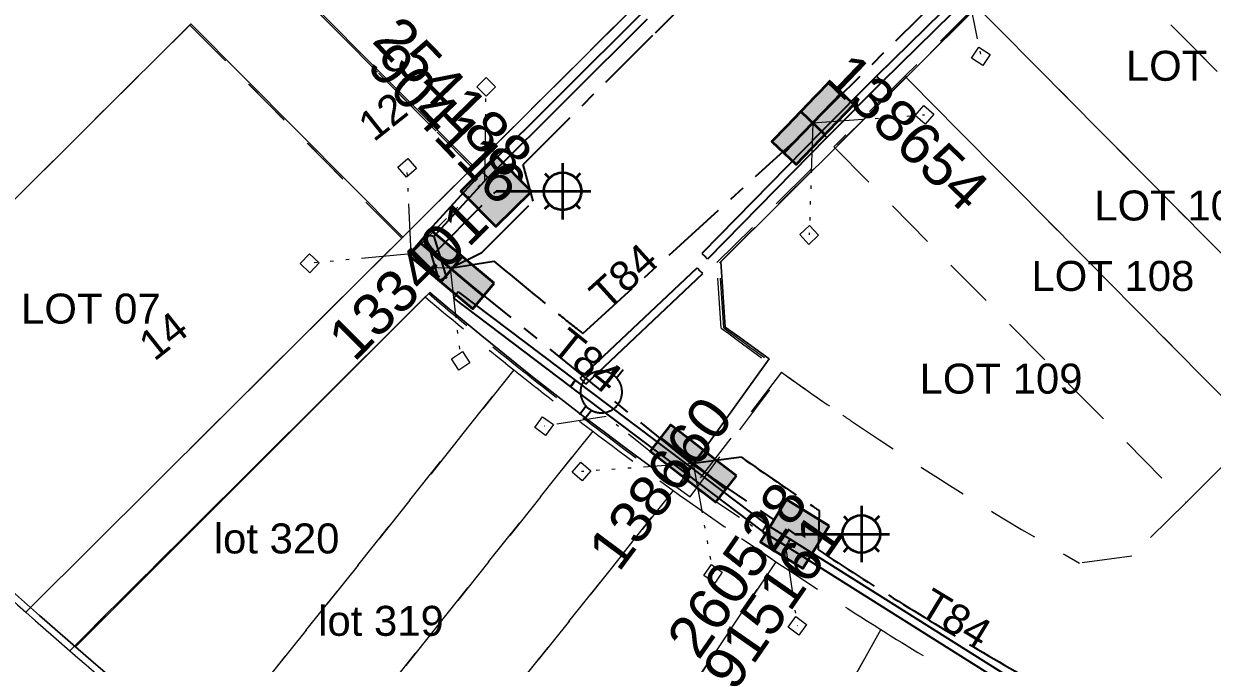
# Model space of a CAD drawing. Header units: metres. Extents: x 293418 to 294566, y 6233478 to 6234177.
# Drawn here: x 293885.5 to 293956.9, y 6233856.7 to 6233895.1 of the extents above; entities that cross this region are included whole.
import ezdxf
from ezdxf.enums import TextEntityAlignment as Align

# ---------------------------------------------------------------- set-up
doc = ezdxf.new("R2010")
doc.units = ezdxf.units.M
for name, pattern in [('Cable Exist UG', [7, 4, -1, 1, -1]), ('Dash', [5, 3, -2]), ('PHANTOMX2', [6.6, 3, -0.75, 0.2, -0.75, 0.2, -0.75, 0.2, -0.75])]:
    doc.linetypes.add(name, pattern=pattern)
doc.layers.get('0').update_dxf_attribs({"color": 6})
doc.layers.add('_User Miscellaneous1_Cons Lines', color=6, linetype='Continuous', lineweight=13, transparency=0.7)
for name, color, linetype, lineweight in [('_User_LV_Exist', 5, 'Continuous', 35), ('Cadastre Developer_SP_EXT', 98, 'Continuous', 15), ('Cadastre Land Parcels_SP_EXT', 118, 'Continuous', 15), ('Cadastre Roads_SP_EXT', 218, 'Continuous', 15), ('Mains_LV_EXT', 163, 'Continuous', 25), ('Mains_LV_SL_EXT', 135, 'Continuous', 25), ('Services_SP_EXT', 42, 'PHANTOMX2', 20)]:
    doc.layers.add(name, color=color, linetype=linetype, lineweight=lineweight)
for name, color, linetype in [('Duct_SP_EXT', 30, 'Continuous'), ('Equip_LV_EXT', 7, 'Continuous'), ('Equip_SP_SL_EXT', 7, 'Continuous'), ('SupportsUG_SP_LV_EXT', 7, 'Continuous'), ('SupportsUG_SP_LV_SL_EXT', 7, 'Continuous')]:
    doc.layers.add(name, color=color, linetype=linetype)
doc.layers.add('Features_HIDE', color=1, linetype='Continuous', plot=False)
doc.styles.add('COLUMN_LABEL', font='arial.ttf', dxfattribs={"height": 2})
doc.styles.add('iecARIAL', font='arial.ttf', dxfattribs={"height": 2})
doc.styles.add('POLE_LABEL', font='arial.ttf', dxfattribs={"height": 2})
doc.styles.add('SL_LABEL', font='arial.ttf', dxfattribs={"height": 2})
doc.styles.get("Standard").update_dxf_attribs({"font": 'arial.ttf'})

# ---------------------------------------------------------------- blocks, each defined once
blk = doc.blocks.new('SL_LANTERN_EXT')
at = {"flags": 9}
for tag, p in [('LRATECODE', (-7.4, 0)), ('LOUTREACHVOCAB', (-7.2, 0)), ('LOUTREACH', (-7, 0)), ('LANTNUMBER', (-6.6, 0)), ('LNEW', (-6.4, 0)), ('LMASTVOCAB', (-6.2, 0)), ('LMAST', (-6, 0)), ('LLAMPVOCAB', (-5.8, 0)), ('LLAMP', (-5.6, 0)), ('LEXIST', (-5.4, 0)), ('LCHARGE3PERCENT', (-5.2, 0)), ('LCHARGE3', (-5, 0)), ('LCHARGE2PERCENT', (-4.8, 0)), ('LCHARGE2', (-4.6, 0)), ('LCHARGE1PERCENT', (-4.4, 0)), ('LCHARGE1', (-4.2, 0)), ('LCATEGORY', (-4, 0)), ('LBRACKETVOCAB', (-3.8, 0)), ('LBRACKET', (-3.6, 0)), ('LKINGHEIGHT', (-3.4, 0)), ('CREPLACE', (-3.2, 0)), ('CREMOVE', (-3, 0)), ('CNUMBER', (-2.8, 0)), ('CNEW', (-2.6, 0)), ('CEXIST', (-2.4, 0)), ('USAGE', (-2.2, 0)), ('STATE', (-2, 0)), ('OWNED_BY', (-1.8, 0)), ('ORIENTATION', (-1.6, 0)), ('OPERATING_VOLTAGE', (-1.4, 0)), ('NO_PHASES', (-1.2, 0)), ('LANTERN_TYPE', (-1, 0)), ('LANTERN_PURPOSE', (-0.8, 0)), ('CONTROL_TYPE', (-0.6, 0)), ('CONSTRUCTED_VOLTAGE', (-0.4, 0))]:
    blk.add_attdef(tag, text='', height=0.001, rotation=270, dxfattribs=at).set_placement(p, align=Align.MIDDLE_LEFT)
at = {"style": 'SL_LABEL', "flags": 9}
blk.add_attdef('STREET_CODE', text='', height=0.001, rotation=270, dxfattribs=at).set_placement((0.001, 0), align=Align.MIDDLE_LEFT)
at = {"flags": 1}
blk.add_attdef('Z', (0, 0), '', height=0.001, rotation=270, dxfattribs=at)
at = {"width": 0.9}
blk.add_attdef('LNUMBER', text='', height=1, dxfattribs=at).set_placement((7, -1), align=Align.MIDDLE_LEFT)
at = {"flags": 9}
for tag, p in [('LREMOVE', (0, -7.6)), ('LREPLACE', (0, -7.8)), ('LTYPE', (0, -8)), ('LTYPEVOCAB', (0, -8.2)), ('LEGEND', (0, -8.4)), ('SUBURB', (0, -8.6)), ('STREETNAME', (0, -8.8)), ('LOCATION', (0, -9)), ('NOTES', (0, -9.2)), ('MAINTAINED_BY', (0, -9.863))]:
    blk.add_attdef(tag, text='', height=0.001, dxfattribs=at).set_placement(p, align=Align.MIDDLE_LEFT)
blk.add_attdef('OPERATED_BY', (0, -9.607), '', height=0.001, dxfattribs=at)
at = {"layer": 'Features_HIDE', "width": 0.9}
blk.add_attdef('ASSET_NUM', text='', height=1, dxfattribs=at).set_placement((7, 1), align=Align.MIDDLE_LEFT)
blk.add_wipeout([(5.688, 0), (5.061, -1.061), (4, -1.688), (2.939, -1.061), (2.313, 0), (2.939, 1.061), (4, 1.687), (5.061, 1.061)])
for p, q in [((4, 1.687), (4, 0)), ((2.939, 1.061), (3.205, 0.795)), ((5.061, 1.061), (4.795, 0.795)), ((0, 0), (4, 0)), ((4, 0), (5.688, 0)), ((4, 0), (4, -1.688)), ((2.939, -1.061), (3.205, -0.795)), ((5.061, -1.061), (4.795, -0.795))]:
    blk.add_line(p, q)
blk.add_circle((4, 0), 1.125)
blk = doc.blocks.new('CCP_EXT')
at = {"flags": 9}
for tag, p in [('USAGE', (0, -1.2)), ('LEGEND', (0, -1.4)), ('STATE', (0, -1.8)), ('LIFE_SUPPORT', (0, -1.6)), ('NOTES', (0, -2))]:
    blk.add_attdef(tag, text='', height=0.2, dxfattribs=at).set_placement(p, align=Align.MIDDLE_LEFT)
blk.add_wipeout([(0, 0.566), (0.566, 0), (0, -0.566), (-0.566, 0)])
blk.add_lwpolyline([(-0.566, 0), (0, 0.566), (0.566, 0), (0, -0.566), (-0.566, 0)])
at = {"flags": 1}
blk.add_attdef('Z', (0, 0), '', height=0.2, dxfattribs=at)
at = {"flags": 9}
for tag, p in [('CCP_TYPE', (0, 0)), ('OPERATING_VOLTAGE', (0, -0.6)), ('ORIENTATION', (0, -0.8)), ('CONSTRUCTED_VOLTAGE', (0, -0.2)), ('NO_PHASES', (0, -0.4)), ('OWNED_BY', (0, -1))]:
    blk.add_attdef(tag, text='', height=0.2, dxfattribs=at).set_placement(p, align=Align.MIDDLE_LEFT)
blk = doc.blocks.new('LV_UG_LINKS_OPEN_EXT')
at = {"layer": 'Equip_LV_EXT'}
for tag, height, flags, p in [('CONSTRUCTED_VOLTAGE', 0.167, 9, (3.167, -1.833)), ('NO_PHASES', 0.167, 9, (3.167, -2)), ('OPERATING_VOLTAGE', 0.2, 9, (3, -2.6)), ('ORIENTATION', 0.2, 9, (3, -2.8)), ('STATE', 0.2, 9, (3, -3)), ('SWITCH_TYPE', 0.2, 9, (3, -3.2)), ('USAGE', 0.2, 9, (3, -3.4)), ('NOTES', 0.2, 9, (3, -3.6)), ('OWNED_BY', 0.2, 9, (3, -3.8)), ('OPERATED_BY', 0.2, 9, (3, -4)), ('MAINTAINED_BY', 0.2, 9, (3, -4.2)), ('TYPE', 0.2, 9, (3, -4.6)), ('Z', 0.2, 1, (3, -4.8)), ('NUMBER_OF_PHASES', 0.2, 9, (3, -4.4))]:
    blk.add_attdef(tag, text='', height=height, dxfattribs=dict(at, flags=flags)).set_placement(p, align=Align.MIDDLE_LEFT)
blk.add_wipeout([(4, 1.25), (3.969, 1.25), (3.939, 1.248), (3.908, 1.247), (3.877, 1.244), (3.847, 1.241), (3.817, 1.236), (3.786, 1.232), (3.756, 1.226), (3.726, 1.22), (3.696, 1.213), (3.667, 1.205), (3.637, 1.196), (3.608, 1.187), (3.579, 1.177), (3.55, 1.166), (3.522, 1.155), (3.493, 1.143), (3.466, 1.13), (3.438, 1.117), (3.411, 1.102), (3.384, 1.088), (3.357, 1.072), (3.331, 1.056), (3.306, 1.039), (3.28, 1.022), (3.255, 1.004), (3.231, 0.985), (3.207, 0.966), (3.184, 0.947), (3.161, 0.926), (3.138, 0.905), (3.116, 0.884), (3.095, 0.862), (3.074, 0.839), (3.053, 0.816), (3.034, 0.793), (3.015, 0.769), (2.996, 0.745), (2.978, 0.72), (2.961, 0.694), (2.944, 0.669), (2.928, 0.643), (2.912, 0.616), (2.898, 0.589), (2.883, 0.562), (2.87, 0.534), (2.857, 0.507), (2.845, 0.478), (2.834, 0.45), (2.823, 0.421), (2.813, 0.392), (2.804, 0.363), (2.795, 0.333), (2.787, 0.304), (2.78, 0.274), (2.774, 0.244), (2.768, 0.214), (2.764, 0.183), (2.759, 0.153), (2.756, 0.123), (2.753, 0.092), (2.752, 0.061), (2.75, 0.031), (2.75, 0), (2.75, -0.031), (2.752, -0.061), (2.753, -0.092), (2.756, -0.123), (2.759, -0.153), (2.764, -0.183), (2.768, -0.214), (2.774, -0.244), (2.78, -0.274), (2.787, -0.304), (2.795, -0.333), (2.804, -0.363), (2.813, -0.392), (2.823, -0.421), (2.834, -0.45), (2.845, -0.478), (2.857, -0.507), (2.87, -0.534), (2.883, -0.562), (2.898, -0.589), (2.912, -0.616), (2.928, -0.643), (2.944, -0.669), (2.961, -0.694), (2.978, -0.72), (2.996, -0.745), (3.015, -0.769), (3.034, -0.793), (3.053, -0.816), (3.074, -0.839), (3.095, -0.862), (3.116, -0.884), (3.138, -0.905), (3.161, -0.926), (3.184, -0.947), (3.207, -0.966), (3.231, -0.985), (3.255, -1.004), (3.28, -1.022), (3.306, -1.039), (3.331, -1.056), (3.357, -1.072), (3.384, -1.088), (3.411, -1.102), (3.438, -1.117), (3.466, -1.13), (3.493, -1.143), (3.522, -1.155), (3.55, -1.166), (3.579, -1.177), (3.608, -1.187), (3.637, -1.196), (3.667, -1.205), (3.696, -1.213), (3.726, -1.22), (3.756, -1.226), (3.786, -1.232), (3.817, -1.236), (3.847, -1.241), (3.877, -1.244), (3.908, -1.247), (3.939, -1.248), (3.969, -1.25), (4, -1.25), (4.031, -1.25), (4.061, -1.248), (4.092, -1.247), (4.123, -1.244), (4.153, -1.241), (4.183, -1.236), (4.214, -1.232), (4.244, -1.226), (4.274, -1.22), (4.304, -1.213), (4.333, -1.205), (4.363, -1.196), (4.392, -1.187), (4.421, -1.177), (4.45, -1.166), (4.478, -1.155), (4.507, -1.143), (4.534, -1.13), (4.562, -1.117), (4.589, -1.102), (4.616, -1.088), (4.643, -1.072), (4.669, -1.056), (4.694, -1.039), (4.72, -1.022), (4.745, -1.004), (4.769, -0.985), (4.793, -0.966), (4.816, -0.947), (4.839, -0.926), (4.862, -0.905), (4.884, -0.884), (4.905, -0.862), (4.926, -0.839), (4.947, -0.816), (4.966, -0.793), (4.985, -0.769), (5.004, -0.745), (5.022, -0.72), (5.039, -0.694), (5.056, -0.669), (5.072, -0.643), (5.088, -0.616), (5.102, -0.589), (5.117, -0.562), (5.13, -0.534), (5.143, -0.507), (5.155, -0.478), (5.166, -0.45), (5.177, -0.421), (5.187, -0.392), (5.196, -0.363), (5.205, -0.333), (5.213, -0.304), (5.22, -0.274), (5.226, -0.244), (5.232, -0.214), (5.236, -0.183), (5.241, -0.153), (5.244, -0.123), (5.247, -0.092), (5.248, -0.061), (5.25, -0.031), (5.25, 0), (5.25, 0.031), (5.248, 0.061), (5.247, 0.092), (5.244, 0.123), (5.241, 0.153), (5.236, 0.183), (5.232, 0.214), (5.226, 0.244), (5.22, 0.274), (5.213, 0.304), (5.205, 0.333), (5.196, 0.363), (5.187, 0.392), (5.177, 0.421), (5.166, 0.45), (5.155, 0.478), (5.143, 0.507), (5.13, 0.534), (5.117, 0.562), (5.102, 0.589), (5.088, 0.616), (5.072, 0.643), (5.056, 0.669), (5.039, 0.694), (5.022, 0.72), (5.004, 0.745), (4.985, 0.769), (4.966, 0.793), (4.947, 0.816), (4.926, 0.839), (4.905, 0.862), (4.884, 0.884), (4.862, 0.905), (4.839, 0.926), (4.816, 0.947), (4.793, 0.966), (4.769, 0.985), (4.745, 1.004), (4.72, 1.022), (4.694, 1.039), (4.669, 1.056), (4.643, 1.072), (4.616, 1.088), (4.589, 1.102), (4.562, 1.117), (4.534, 1.13), (4.507, 1.143), (4.478, 1.155), (4.45, 1.166), (4.421, 1.177), (4.392, 1.187), (4.363, 1.196), (4.333, 1.205), (4.304, 1.213), (4.274, 1.22), (4.244, 1.226), (4.214, 1.232), (4.183, 1.236), (4.153, 1.241), (4.123, 1.244), (4.092, 1.247), (4.061, 1.248), (4.031, 1.25)]).dxf.layer = 'Equip_LV_EXT'
for p, q in [((3.792, 1.863), (3.792, 1.232)), ((4.208, 1.863), (4.208, 1.232)), ((3.792, -1.232), (3.792, -1.863)), ((4.208, -1.232), (4.208, -1.863))]:
    blk.add_line(p, q, dxfattribs=at)
at = {"layer": 'Equip_LV_EXT', "flags": 128}
blk.add_lwpolyline([(4, 1.25), (3.969, 1.25), (3.939, 1.248), (3.908, 1.247), (3.877, 1.244), (3.847, 1.241), (3.817, 1.236), (3.786, 1.232), (3.756, 1.226), (3.726, 1.22), (3.696, 1.213), (3.667, 1.205), (3.637, 1.196), (3.608, 1.187), (3.579, 1.177), (3.55, 1.166), (3.522, 1.155), (3.493, 1.143), (3.466, 1.13), (3.438, 1.117), (3.411, 1.102), (3.384, 1.088), (3.357, 1.072), (3.331, 1.056), (3.306, 1.039), (3.28, 1.022), (3.255, 1.004), (3.231, 0.985), (3.207, 0.966), (3.184, 0.947), (3.161, 0.926), (3.138, 0.905), (3.116, 0.884), (3.095, 0.862), (3.074, 0.839), (3.053, 0.816), (3.034, 0.793), (3.015, 0.769), (2.996, 0.745), (2.978, 0.72), (2.961, 0.694), (2.944, 0.669), (2.928, 0.643), (2.912, 0.616), (2.898, 0.589), (2.883, 0.562), (2.87, 0.534), (2.857, 0.507), (2.845, 0.478), (2.834, 0.45), (2.823, 0.421), (2.813, 0.392), (2.804, 0.363), (2.795, 0.333), (2.787, 0.304), (2.78, 0.274), (2.774, 0.244), (2.768, 0.214), (2.764, 0.183), (2.759, 0.153), (2.756, 0.123), (2.753, 0.092), (2.752, 0.061), (2.75, 0.031), (2.75, 0), (2.75, -0.031), (2.752, -0.061), (2.753, -0.092), (2.756, -0.123), (2.759, -0.153), (2.764, -0.183), (2.768, -0.214), (2.774, -0.244), (2.78, -0.274), (2.787, -0.304), (2.795, -0.333), (2.804, -0.363), (2.813, -0.392), (2.823, -0.421), (2.834, -0.45), (2.845, -0.478), (2.857, -0.507), (2.87, -0.534), (2.883, -0.562), (2.898, -0.589), (2.912, -0.616), (2.928, -0.643), (2.944, -0.669), (2.961, -0.694), (2.978, -0.72), (2.996, -0.745), (3.015, -0.769), (3.034, -0.793), (3.053, -0.816), (3.074, -0.839), (3.095, -0.862), (3.116, -0.884), (3.138, -0.905), (3.161, -0.926), (3.184, -0.947), (3.207, -0.966), (3.231, -0.985), (3.255, -1.004), (3.28, -1.022), (3.306, -1.039), (3.331, -1.056), (3.357, -1.072), (3.384, -1.088), (3.411, -1.102), (3.438, -1.117), (3.466, -1.13), (3.493, -1.143), (3.522, -1.155), (3.55, -1.166), (3.579, -1.177), (3.608, -1.187), (3.637, -1.196), (3.667, -1.205), (3.696, -1.213), (3.726, -1.22), (3.756, -1.226), (3.786, -1.232), (3.817, -1.236), (3.847, -1.241), (3.877, -1.244), (3.908, -1.247), (3.939, -1.248), (3.969, -1.25), (4, -1.25), (4.031, -1.25), (4.061, -1.248), (4.092, -1.247), (4.123, -1.244), (4.153, -1.241), (4.183, -1.236), (4.214, -1.232), (4.244, -1.226), (4.274, -1.22), (4.304, -1.213), (4.333, -1.205), (4.363, -1.196), (4.392, -1.187), (4.421, -1.177), (4.45, -1.166), (4.478, -1.155), (4.507, -1.143), (4.534, -1.13), (4.562, -1.117), (4.589, -1.102), (4.616, -1.088), (4.643, -1.072), (4.669, -1.056), (4.694, -1.039), (4.72, -1.022), (4.745, -1.004), (4.769, -0.985), (4.793, -0.966), (4.816, -0.947), (4.839, -0.926), (4.862, -0.905), (4.884, -0.884), (4.905, -0.862), (4.926, -0.839), (4.947, -0.816), (4.966, -0.793), (4.985, -0.769), (5.004, -0.745), (5.022, -0.72), (5.039, -0.694), (5.056, -0.669), (5.072, -0.643), (5.088, -0.616), (5.102, -0.589), (5.117, -0.562), (5.13, -0.534), (5.143, -0.507), (5.155, -0.478), (5.166, -0.45), (5.177, -0.421), (5.187, -0.392), (5.196, -0.363), (5.205, -0.333), (5.213, -0.304), (5.22, -0.274), (5.226, -0.244), (5.232, -0.214), (5.236, -0.183), (5.241, -0.153), (5.244, -0.123), (5.247, -0.092), (5.248, -0.061), (5.25, -0.031), (5.25, 0), (5.25, 0.031), (5.248, 0.061), (5.247, 0.092), (5.244, 0.123), (5.241, 0.153), (5.236, 0.183), (5.232, 0.214), (5.226, 0.244), (5.22, 0.274), (5.213, 0.304), (5.205, 0.333), (5.196, 0.363), (5.187, 0.392), (5.177, 0.421), (5.166, 0.45), (5.155, 0.478), (5.143, 0.507), (5.13, 0.534), (5.117, 0.562), (5.102, 0.589), (5.088, 0.616), (5.072, 0.643), (5.056, 0.669), (5.039, 0.694), (5.022, 0.72), (5.004, 0.745), (4.985, 0.769), (4.966, 0.793), (4.947, 0.816), (4.926, 0.839), (4.905, 0.862), (4.884, 0.884), (4.862, 0.905), (4.839, 0.926), (4.816, 0.947), (4.793, 0.966), (4.769, 0.985), (4.745, 1.004), (4.72, 1.022), (4.694, 1.039), (4.669, 1.056), (4.643, 1.072), (4.616, 1.088), (4.589, 1.102), (4.562, 1.117), (4.534, 1.13), (4.507, 1.143), (4.478, 1.155), (4.45, 1.166), (4.421, 1.177), (4.392, 1.187), (4.363, 1.196), (4.333, 1.205), (4.304, 1.213), (4.274, 1.22), (4.244, 1.226), (4.214, 1.232), (4.183, 1.236), (4.153, 1.241), (4.123, 1.244), (4.092, 1.247), (4.061, 1.248), (4.031, 1.25)], close=True, dxfattribs=at)
at = {"layer": 'Equip_LV_EXT', "flags": 9}
blk.add_attdef('ACTUAL_STATUS', text='', height=0.167, dxfattribs=at).set_placement((3.167, -1.667), align=Align.MIDDLE_LEFT)
blk = doc.blocks.new('PILLAR_EXT')
blk.add_hatch(color=256).paths.add_polyline_path([(-2.5, 1), (-2.5, -1), (2.5, -1), (2.5, 1)])
for p, q in [((0, 1), (0, -1)), ((-2.5, 0), (2.5, 0))]:
    blk.add_line(p, q)
at = {"ltscale": 10}
blk.add_line((2.5, 0), (-2.5, 0), dxfattribs=at)
blk.add_lwpolyline([(-2.5, -1), (-1.25, -1), (1.25, -1), (2.5, -1), (2.5, 1), (-2.5, 1)], close=True)
at = {"width": 0.9, "flags": 8}
blk.add_attdef('ASSET_NUM', text='', height=2, rotation=90, dxfattribs=at).set_placement((-2, 4), align=Align.MIDDLE_LEFT)
for tag, p, flags in [('OWNED_BY', (0, -0.2), 9), ('STATE', (0, -0.4), 9), ('SUPPORT_TYPE', (0, -0.6), 9), ('USAGE', (0, -0.8), 9), ('LEGEND', (0, -1), 9), ('LOCATION', (0, -1.2), 9), ('NOTES', (0, -1.4), 9), ('PARENT', (0, -1.6), 9), ('STREETNAME', (0, -1.8), 9), ('SUBURB', (0, -2), 1)]:
    blk.add_attdef(tag, p, '', height=0.2, dxfattribs=dict(flags=flags))
blk = doc.blocks.new('COLUMN_EXT')
blk.add_hatch(color=256).paths.add_polyline_path([(1.5, -1.5), (1.5, 1.5), (-1.5, 1.5), (-1.5, -1.5)])
blk.add_lwpolyline([(1.5, 1.5), (-1.5, 1.5), (-1.5, -1.5), (1.5, -1.5)], close=True)
at = {"flags": 1}
blk.add_attdef('Z', (-1.813, 2.351), '', height=0.2, rotation=180, dxfattribs=at)
at = {"flags": 9}
for tag, p in [('STREETNAME', (-1.813, 1.6)), ('LOCATION', (-1.813, 1.4)), ('SUBURB', (-1.813, 1.8)), ('NOTES', (-1.813, 2)), ('OWNED_BY', (-1.813, 0.6)), ('LEGEND', (-1.813, 1.2)), ('USAGE', (-1.813, 1)), ('STATE', (-1.813, 0.8)), ('COLUMN_TYPE', (-1.813, 0.4))]:
    blk.add_attdef(tag, text='', height=0.2, rotation=180, dxfattribs=at).set_placement(p, align=Align.MIDDLE_LEFT)
for tag, style, p in [('STRUCTURE_PLANT_NUMBER', 'POLE_LABEL', (-1.813, -0.031)), ('STREET_CODE', 'COLUMN_LABEL', (-1.813, 0.2))]:
    blk.add_attdef(tag, text='', height=0.2, rotation=180, dxfattribs=dict(at, style=style)).set_placement(p, align=Align.MIDDLE_LEFT)
at = {"style": 'COLUMN_LABEL', "width": 0.9, "flags": 8}
blk.add_attdef('ASSET_NUM', text='', height=2, rotation=270, dxfattribs=at).set_placement((2, -4), align=Align.MIDDLE_LEFT)

msp = doc.modelspace()

# ---------------------------------------------------------------- linework, layer by layer
at = {"layer": '_User Miscellaneous1_Cons Lines', "flags": 128}
msp.add_lwpolyline([(293846.17, 6233845.31, 0), (293842.01, 6233849.493)], format="xyb", dxfattribs=at)
at = {"layer": 'Cadastre Developer_SP_EXT', "linetype": 'Dash'}
msp.add_lwpolyline([(293953.377, 6233906.707), (293948.039, 6233901.417), (293963.6, 6233885.714), (293964.814, 6233886.913), (293965.429, 6233886.288), (293969.557, 6233890.379), (293953.377, 6233906.707)], close=True, dxfattribs=at)
at = {"layer": 'Cadastre Land Parcels_SP_EXT', "linetype": 'Continuous'}
for points in [[(293969.821, 6233922.988), (293927.376, 6233880.764), (293927.649, 6233876.848), (293928.53, 6233876.213), (293929.409, 6233875.574), (293930.285, 6233874.929), (293924.806, 6233867.29), (293923.712, 6233868.08), (293922.622, 6233868.877), (293921.536, 6233869.68), (293920.455, 6233870.489), (293919.379, 6233871.304), (293918.307, 6233872.125), (293917.241, 6233872.953), (293916.179, 6233873.786), (293915.122, 6233874.626), (293914.07, 6233875.473), (293913.023, 6233876.324), (293911.98, 6233877.183), (293910.942, 6233878.047), (293909.911, 6233878.917), (293888.629, 6233857.643), (293889.72, 6233856.705), (293890.817, 6233855.772)], [(293890.817, 6233855.772), (293889.72, 6233856.705), (293888.629, 6233857.643), (293887.542, 6233858.587), (293886.46, 6233859.537), (293885.384, 6233860.493), (293884.314, 6233861.456), (293883.247, 6233862.424), (293882.187, 6233863.398), (293881.132, 6233864.377), (293880.083, 6233865.363), (293879.039, 6233866.354), (293878, 6233867.351), (293876.966, 6233868.353), (293875.939, 6233869.361), (293874.917, 6233870.375), (293871.12, 6233874.16), (293862.587, 6233865.673), (293860.19, 6233863.288), (293874.517, 6233850.36)]]:
    msp.add_lwpolyline(points, dxfattribs=at)
for points in [[(293922.118, 6233895.995), (293896.664, 6233921.585), (293892.838, 6233917.781), (293887.091, 6233912.064), (293912.545, 6233886.474), (293922.118, 6233895.995)], [(293887.091, 6233912.064), (293879.94, 6233904.952), (293865.757, 6233890.847), (293860.064, 6233885.185), (293871.12, 6233874.16), (293872.844, 6233872.441), (293895.564, 6233895.038), (293908.291, 6233882.243), (293912.545, 6233886.474), (293887.091, 6233912.064)], [(293908.291, 6233882.243), (293895.564, 6233895.038), (293872.844, 6233872.441), (293874.917, 6233870.375), (293875.939, 6233869.361), (293876.966, 6233868.353), (293878, 6233867.351), (293879.039, 6233866.354), (293880.083, 6233865.363), (293881.132, 6233864.377), (293882.187, 6233863.398), (293883.247, 6233862.424), (293884.314, 6233861.456), (293885.384, 6233860.493), (293885.933, 6233860.006), (293908.291, 6233882.243)]]:
    msp.add_lwpolyline(points, close=True, dxfattribs=at)
at = {"layer": 'Duct_SP_EXT'}
for p, q in [((293936.72, 6233891.909), (293933.407, 6233888.556)), ((293936.72, 6233891.909), (293936.89, 6233891.739)), ((293937.059, 6233891.569), (293933.749, 6233888.219)), ((293937.059, 6233891.569), (293936.89, 6233891.739)), ((293933.407, 6233888.556), (293933.578, 6233888.387)), ((293933.407, 6233888.556), (293933.578, 6233888.387)), ((293933.749, 6233888.219), (293933.578, 6233888.387)), ((293933.749, 6233888.219), (293933.578, 6233888.387)), ((293913.045, 6233886.144), (293909.619, 6233882.394)), ((293913.399, 6233885.821), (293910.157, 6233882.272)), ((293913.045, 6233886.144), (293913.222, 6233885.982)), ((293913.053, 6233886.153), (293913.222, 6233885.982)), ((293913.399, 6233885.821), (293913.222, 6233885.982)), ((293913.391, 6233885.812), (293913.222, 6233885.982)), ((293909.619, 6233882.394), (293910.445, 6233879.668)), ((293909.619, 6233882.394), (293909.888, 6233882.333)), ((293910.157, 6233882.272), (293909.888, 6233882.333)), ((293910.157, 6233882.272), (293910.905, 6233879.807)), ((293926.244, 6233881.264), (293926.415, 6233881.095)), ((293926.587, 6233880.927), (293926.415, 6233881.095)), ((293910.905, 6233879.807), (293910.675, 6233879.738)), ((293925.961, 6233880.401), (293926.126, 6233880.227)), ((293926.291, 6233880.052), (293926.126, 6233880.227)), ((293910.445, 6233879.668), (293910.675, 6233879.738)), ((293911.329, 6233878.57), (293911.473, 6233878.761)), ((293911.618, 6233878.953), (293911.473, 6233878.761)), ((293925.54, 6233868.456), (293925.395, 6233868.265)), ((293925.54, 6233868.456), (293925.395, 6233868.265)), ((293925.54, 6233868.456), (293930.132, 6233864.995)), ((293925.251, 6233868.073), (293925.395, 6233868.265)), ((293925.251, 6233868.073), (293925.395, 6233868.265)), ((293925.251, 6233868.073), (293929.86, 6233864.599)), ((293929.86, 6233864.599), (293929.996, 6233864.797)), ((293930.132, 6233864.995), (293929.996, 6233864.797)), ((293930.132, 6233864.995), (293931.543, 6233864.11)), ((293929.86, 6233864.599), (293931.288, 6233863.704)), ((293931.543, 6233864.11), (293931.415, 6233863.907)), ((293931.543, 6233864.11), (293931.415, 6233863.907)), ((293931.287, 6233863.704), (293931.415, 6233863.907)), ((293931.288, 6233863.704), (293931.415, 6233863.907))]:
    msp.add_line(p, q, dxfattribs=at)
at = {"layer": 'Mains_LV_SL_EXT', "linetype": 'Cable Exist UG'}
msp.add_lwpolyline([(293911.091, 6233880.45, -0.016316), (293910.156, 6233881.239), (293910.156, 6233881.239), (293910.23, 6233881.324), (293910.23, 6233881.324), (293913.883, 6233884.992)], format="xyb", dxfattribs=at)
msp.add_lwpolyline([(293925.612, 6233868.643), (293931.819, 6233864.422)], dxfattribs=at)

# ---------------------------------------------------------------- texts
at = {"layer": 'Cadastre Developer_SP_EXT'}
for s, p in [('LOT 106', (293951.702, 6233891.629)), ('LOT 107', (293949.81, 6233883.242)), ('LOT 108', (293946.031, 6233879.015)), ('LOT 07', (293885.361, 6233877.054)), ('LOT 109', (293939.316, 6233872.849)), ('lot 320', (293896.932, 6233863.255)), ('lot 319', (293903.2, 6233858.31))]:
    msp.add_text(s, height=1.8, dxfattribs=at).set_placement(p)
at = {"layer": 'Features_HIDE'}
for s, rotation, p in [('12', 38.45961, (293906.54, 6233887.916)), ('14', 38.41014, (293893.363, 6233874.749))]:
    msp.add_text(s, height=1.8, rotation=rotation, dxfattribs=at).set_placement(p)
at = {"layer": 'Mains_LV_EXT'}
for rotation, p in [(42.22134, (293920.527, 6233877.769)), (328.77463, (293939.17, 6233859.704))]:
    msp.add_text('T84', height=1.8, rotation=rotation, dxfattribs=at).set_placement(p)

# ---------------------------------------------------------------- next in the draw order: block references
at = {"layer": 'Services_SP_EXT'}
for p, rotation in [((293942.994, 6233893.094), 101.5237217118288), ((293939.615, 6233889.586), 184.1457629667247), ((293908.543, 6233886.401), 265.9418996947904), ((293932.687, 6233882.375), 88.14576283899402), ((293902.691, 6233880.675), 1.94189998598567), ((293911.76, 6233874.82), 78.25156948523986), ((293916.765, 6233870.901), 8.880658992974556), ((293919.018, 6233868.169), 4.125016147223763), ((293926.912, 6233862.029), 100.1250163077897), ((293931.975, 6233858.913), 98.53076561654412)]:
    msp.add_blockref('CCP_EXT', p, dxfattribs=dict(at, rotation=rotation))
msp.add_blockref('CCP_EXT', (293913.288, 6233891.266), dxfattribs=at)

# ---------------------------------------------------------------- next in the draw order: linework, layer by layer
at = {"layer": 'Cadastre Developer_SP_EXT', "linetype": 'Dash'}
for points in [[(293896.589, 6233921.526), (293892.556, 6233917.514), (293887.018, 6233912.006), (293912.474, 6233886.411), (293922.043, 6233895.933), (293896.589, 6233921.526)], [(293887.018, 6233912.006), (293879.655, 6233904.682), (293865.472, 6233890.577), (293859.777, 6233884.911), (293870.899, 6233873.838), (293872.559, 6233872.167), (293895.492, 6233894.977), (293908.218, 6233882.182), (293912.471, 6233886.413), (293887.018, 6233912.006)], [(293948.039, 6233901.417), (293942.702, 6233896.128), (293963.858, 6233874.781), (293968.127, 6233879.012), (293962.493, 6233884.697), (293963.56, 6233885.756), (293948.039, 6233901.417)], [(293942.702, 6233896.128), (293938.433, 6233891.897), (293959.588, 6233870.55), (293963.858, 6233874.781), (293942.702, 6233896.128)], [(293908.218, 6233882.182), (293895.492, 6233894.977), (293872.559, 6233872.167), (293874.658, 6233870.057), (293875.673, 6233869.043), (293876.704, 6233868.035), (293877.74, 6233867.032), (293878.781, 6233866.034), (293879.829, 6233865.043), (293880.881, 6233864.057), (293881.937, 6233863.076), (293883.001, 6233862.102), (293884.07, 6233861.134), (293885.143, 6233860.171), (293885.642, 6233859.728), (293908.218, 6233882.182)], [(293938.433, 6233891.897), (293934.163, 6233887.666), (293955.319, 6233866.318), (293959.588, 6233870.55), (293938.433, 6233891.897)]]:
    msp.add_lwpolyline(points, close=True, dxfattribs=at)
for points in [[(293922.043, 6233895.933), (293912.474, 6233886.411), (293908.218, 6233882.182), (293885.642, 6233859.728), (293886.222, 6233859.215), (293887.307, 6233858.265), (293888.282, 6233857.417), (293909.838, 6233878.858), (293909.838, 6233878.858, 0.007396), (293915.16, 6233874.477), (293915.16, 6233874.477, 0.006439), (293919.897, 6233870.794), (293919.897, 6233870.794, 0.007496), (293925.53, 6233866.66), (293925.53, 6233866.66), (293931.152, 6233874.196), (293931.152, 6233874.196, -0.004945), (293927.57, 6233876.792), (293927.57, 6233876.792), (293927.297, 6233880.708), (293936.42, 6233889.781), (293940.675, 6233894.013), (293944.928, 6233898.245)], [(293959.588, 6233870.55), (293955.319, 6233866.318), (293952.054, 6233863.083), (293948.924, 6233862.673), (293948.924, 6233862.673, -0.019874), (293935.227, 6233871.199), (293935.227, 6233871.199, -0.00079), (293934.698, 6233871.562), (293934.698, 6233871.562, -0.00569), (293931.023, 6233874.132), (293931.023, 6233874.132), (293925.198, 6233866.551), (293925.198, 6233866.551, 0.007153), (293930.687, 6233862.761), (293930.687, 6233862.761, 0.008037), (293936.981, 6233858.693), (293936.981, 6233858.693, 0.006438), (293942.115, 6233855.58)]]:
    msp.add_lwpolyline(points, format="xyb", dxfattribs=at)
for points in [[(293955.319, 6233866.318), (293952.054, 6233863.083), (293948.924, 6233862.673), (293948.924, 6233862.673, -0.019874), (293935.227, 6233871.199), (293935.227, 6233871.199, -0.00079), (293934.698, 6233871.562), (293934.698, 6233871.562, -0.011044), (293927.409, 6233876.786), (293927.409, 6233876.786), (293927.149, 6233880.716), (293934.163, 6233887.666)], [(293914.954, 6233874.276, -0.007396), (293909.628, 6233878.656), (293909.628, 6233878.656), (293888.282, 6233857.417), (293888.282, 6233857.417, 0.009816), (293896.229, 6233850.815)], [(293919.694, 6233870.591, -0.006438), (293914.954, 6233874.276), (293914.954, 6233874.276), (293896.229, 6233850.815), (293896.229, 6233850.815, 0.005703), (293900.963, 6233847.124)], [(293924.526, 6233867.03, -0.006437), (293919.694, 6233870.591), (293919.694, 6233870.591), (293900.963, 6233847.124), (293900.963, 6233847.124, 0.005704), (293905.78, 6233843.541)], [(293930.687, 6233862.761, -0.008038), (293924.526, 6233867.03), (293924.526, 6233867.03), (293905.78, 6233843.541), (293905.78, 6233843.541, 0.009505), (293913.986, 6233837.818)], [(293936.981, 6233858.693, -0.008037), (293930.687, 6233862.761), (293930.687, 6233862.761), (293913.986, 6233837.818), (293913.986, 6233837.818, 0.009507), (293922.405, 6233832.411)], [(293942.115, 6233855.58, -0.006438), (293936.981, 6233858.693), (293936.981, 6233858.693), (293922.405, 6233832.411), (293922.405, 6233832.411, 0.005703), (293927.553, 6233829.322), (293927.553, 6233829.322), (293940.561, 6233852.779)]]:
    msp.add_lwpolyline(points, format="xyb", close=True, dxfattribs=at)
at = {"layer": 'Cadastre Roads_SP_EXT', "linetype": 'Continuous'}
msp.add_lwpolyline([(293922.118, 6233895.995), (293912.545, 6233886.474), (293908.291, 6233882.243), (293885.933, 6233860.006), (293886.46, 6233859.537), (293887.542, 6233858.587), (293888.629, 6233857.643), (293909.911, 6233878.917), (293910.943, 6233878.047), (293911.98, 6233877.183), (293913.023, 6233876.324), (293914.07, 6233875.473), (293915.122, 6233874.626), (293916.179, 6233873.786), (293917.241, 6233872.953), (293918.308, 6233872.125), (293919.379, 6233871.304), (293920.455, 6233870.489), (293921.536, 6233869.68), (293922.622, 6233868.877), (293923.712, 6233868.08), (293924.806, 6233867.29), (293930.285, 6233874.929), (293929.409, 6233875.574), (293928.53, 6233876.213), (293927.649, 6233876.848), (293927.376, 6233880.764), (293969.821, 6233922.988)], dxfattribs=at)
at = {"layer": 'Duct_SP_EXT'}
for p, q in [((293947.363, 6233902.32), (293936.72, 6233891.909)), ((293947.699, 6233901.977), (293937.059, 6233891.569)), ((293922.622, 6233895.675), (293913.053, 6233886.153)), ((293922.961, 6233895.335), (293913.391, 6233885.812)), ((293933.407, 6233888.556), (293926.244, 6233881.264)), ((293933.749, 6233888.219), (293926.587, 6233880.927)), ((293931.543, 6233864.11), (293944.938, 6233855.687)), ((293931.287, 6233863.704), (293944.699, 6233855.27))]:
    msp.add_line(p, q, dxfattribs=at)
at = {"layer": 'Mains_LV_EXT', "linetype": 'Cable Exist UG'}
for points in [[(293911.131, 6233880.382), (293913.028, 6233881.323), (293913.028, 6233881.323), (293916.104, 6233884.397), (293915.504, 6233886.605), (293915.504, 6233886.605), (293923.454, 6233894.515), (293933.026, 6233904.035), (293942.597, 6233913.555)], [(293932.906, 6233889.098), (293946.64, 6233902.682)]]:
    msp.add_lwpolyline(points, dxfattribs=at)
for points in [[(293911.132, 6233880.382), (293913.756, 6233880.807), (293913.756, 6233880.807, 0.007572), (293917.656, 6233877.603), (293917.656, 6233877.603, 0.001999), (293919.091, 6233876.466), (293919.091, 6233876.466), (293933.022, 6233889.107)], [(293953.54, 6233851.487), (293951.789, 6233852.453), (293951.789, 6233852.453, -0.004298), (293948.297, 6233854.35), (293948.297, 6233854.35, -0.006438), (293943.13, 6233857.304), (293943.13, 6233857.304, -0.006438), (293938.04, 6233860.389), (293938.04, 6233860.389, -0.006168), (293933.239, 6233863.467), (293933.239, 6233863.467), (293933.307, 6233865.821), (293933.307, 6233865.821, -0.000518), (293932.912, 6233866.085), (293932.912, 6233866.085, -0.005678), (293928.621, 6233869.029), (293928.621, 6233869.029), (293925.728, 6233868.651)]]:
    msp.add_lwpolyline(points, format="xyb", dxfattribs=at)
at = {"layer": 'Services_SP_EXT'}
for points in [[(293946.602, 6233902.68), (293946.425, 6233901.319), (293942.179, 6233897.091), (293942.994, 6233893.094)], [(293911.131, 6233880.382), (293909.627, 6233880.417), (293908.794, 6233881.237), (293913.209, 6233885.668), (293913.288, 6233891.266)], [(293932.906, 6233889.098), (293932.687, 6233882.375)], [(293932.906, 6233889.098), (293939.615, 6233889.586)], [(293911.132, 6233880.382), (293909.627, 6233880.417), (293908.794, 6233881.237), (293908.543, 6233886.401)], [(293911.131, 6233880.382), (293909.627, 6233880.417), (293908.794, 6233881.237), (293902.691, 6233880.675)], [(293911.132, 6233880.382), (293911.76, 6233874.82)], [(293925.728, 6233868.651), (293919.018, 6233868.169)], [(293925.728, 6233868.651), (293926.912, 6233862.029)], [(293925.728, 6233868.651), (293926.005, 6233867.1), (293931.276, 6233863.568), (293931.975, 6233858.912)]]:
    msp.add_lwpolyline(points, dxfattribs=at)

# ---------------------------------------------------------------- next in the draw order: block references
at = {"layer": '_User_LV_Exist'}
ref = msp.add_blockref('PILLAR_EXT', (293932.906, 6233889.098), dxfattribs=dict(at, rotation=226.1457629654946))
ref.add_attrib('ASSET_NUM', '138654', dxfattribs={"layer": '0', "height": 2.5, "rotation": 316.14576, "style": 'iecARIAL'}).set_placement((293934.406, 6233892.598), align=Align.MIDDLE_LEFT)
at = {"layer": 'SupportsUG_SP_LV_EXT'}
ref = msp.add_blockref('PILLAR_EXT', (293932.906, 6233889.098), dxfattribs=dict(at, rotation=226.1457629654946))
ref.add_attrib('ASSET_NUM', '138654', dxfattribs={"layer": '0', "height": 2.5, "rotation": 316.14576, "style": 'iecARIAL'}).set_placement((293934.406, 6233892.598), align=Align.MIDDLE_LEFT)
ref = msp.add_blockref('PILLAR_EXT', (293911.211, 6233880.315), dxfattribs=dict(at, rotation=139.9306380739501))
ref.add_attrib('ASSET_NUM', '133401', dxfattribs={"layer": '0', "height": 2.5, "rotation": 45.01066, "style": 'iecARIAL'}).set_placement((293912.711, 6233883.815), align=Align.MIDDLE_RIGHT)

# ---------------------------------------------------------------- next in the draw order: block references
at = {"layer": 'Equip_LV_EXT', "rotation": 142.1250165361043}
msp.add_blockref('LV_UG_LINKS_OPEN_EXT', (293923.36, 6233870.493), dxfattribs=at)
at = {"layer": 'Equip_SP_SL_EXT'}
ref = msp.add_blockref('SL_LANTERN_EXT', (293913.881, 6233884.995), dxfattribs=at)
ref.add_attrib('ASSET_NUM', '254188', dxfattribs={"layer": '0', "height": 2.5, "rotation": 314.17352, "style": 'iecARIAL'}).set_placement((293915.381, 6233886.495), align=Align.MIDDLE_RIGHT)

# ---------------------------------------------------------------- next in the draw order: linework, layer by layer
at = {"layer": 'Duct_SP_EXT'}
for p, q in [((293918.941, 6233873.771), (293925.961, 6233880.401)), ((293919.27, 6233873.423), (293926.291, 6233880.052)), ((293911.329, 6233878.57), (293918.343, 6233873.281)), ((293911.618, 6233878.953), (293918.632, 6233873.664)), ((293918.343, 6233873.281), (293918.487, 6233873.472)), ((293918.364, 6233873.259), (293918.509, 6233873.451)), ((293918.632, 6233873.664), (293918.487, 6233873.472)), ((293918.653, 6233873.643), (293918.509, 6233873.451)), ((293918.653, 6233873.643), (293925.54, 6233868.456)), ((293918.941, 6233873.771), (293919.105, 6233873.597)), ((293919.27, 6233873.423), (293919.105, 6233873.597)), ((293918.364, 6233873.259), (293925.251, 6233868.073))]:
    msp.add_line(p, q, dxfattribs=at)
at = {"layer": 'Mains_LV_EXT', "linetype": 'Cable Exist UG'}
msp.add_lwpolyline([(293925.679, 6233868.597), (293911.132, 6233880.382)], dxfattribs=at)
at = {"layer": 'Services_SP_EXT'}
msp.add_lwpolyline([(293925.728, 6233868.651), (293924.176, 6233868.54), (293920.49, 6233871.483), (293916.765, 6233870.901)], dxfattribs=at)

# ---------------------------------------------------------------- next in the draw order: block references
at = {"layer": 'SupportsUG_SP_LV_EXT'}
ref = msp.add_blockref('PILLAR_EXT', (293925.728, 6233868.651), dxfattribs=dict(at, rotation=142.1250165361043))
ref.add_attrib('ASSET_NUM', '138660', dxfattribs={"layer": '0', "height": 2.5, "rotation": 53.21559, "style": 'iecARIAL'}).set_placement((293927.228, 6233872.151), align=Align.MIDDLE_RIGHT)
at = {"layer": 'SupportsUG_SP_LV_SL_EXT'}
ref = msp.add_blockref('COLUMN_EXT', (293913.881, 6233884.995), dxfattribs=dict(at, rotation=44.84464488509064))
ref.add_attrib('ASSET_NUM', '904116', dxfattribs={"layer": '0', "height": 2.5, "rotation": 313.70106, "style": 'COLUMN_LABEL'}).set_placement((293915.881, 6233885.745), align=Align.TOP_RIGHT)

# ---------------------------------------------------------------- next in the draw order: texts
at = {"layer": 'Mains_LV_EXT'}
msp.add_text('T84', height=1.8, rotation=321.1088, dxfattribs=at).set_placement((293917.116, 6233875.505))

# ---------------------------------------------------------------- next in the draw order: block references
at = {"layer": '_User_LV_Exist'}
ref = msp.add_blockref('SL_LANTERN_EXT', (293913.881, 6233884.995), dxfattribs=at)
ref.add_attrib('ASSET_NUM', '254188', dxfattribs={"layer": '0', "height": 2.5, "rotation": 314.17352, "style": 'iecARIAL'}).set_placement((293915.381, 6233886.495), align=Align.MIDDLE_RIGHT)
at = {"layer": 'Equip_SP_SL_EXT'}
ref = msp.add_blockref('SL_LANTERN_EXT', (293931.819, 6233864.422), dxfattribs=at)
ref.add_attrib('ASSET_NUM', '260528', dxfattribs={"layer": '0', "height": 2.5, "rotation": 55.17551, "style": 'iecARIAL'}).set_placement((293933.319, 6233865.922), align=Align.BOTTOM_RIGHT)

# ---------------------------------------------------------------- next in the draw order: block references
at = {"layer": '_User_LV_Exist'}
ref = msp.add_blockref('COLUMN_EXT', (293913.881, 6233884.995), dxfattribs=dict(at, rotation=44.84464488509064))
ref.add_attrib('ASSET_NUM', '904116', dxfattribs={"layer": '0', "height": 2.5, "rotation": 313.70106, "style": 'COLUMN_LABEL'}).set_placement((293915.881, 6233885.745), align=Align.TOP_RIGHT)
ref = msp.add_blockref('PILLAR_EXT', (293911.211, 6233880.315), dxfattribs=dict(at, rotation=139.9306380739501))
ref.add_attrib('ASSET_NUM', '133401', dxfattribs={"layer": '0', "height": 2.5, "rotation": 45.01066, "style": 'iecARIAL'}).set_placement((293912.711, 6233883.815), align=Align.MIDDLE_RIGHT)
at = {"layer": 'SupportsUG_SP_LV_SL_EXT'}
ref = msp.add_blockref('COLUMN_EXT', (293931.819, 6233864.422), dxfattribs=dict(at, rotation=328.4486152785508))
ref.add_attrib('ASSET_NUM', '915161', dxfattribs={"layer": '0', "height": 2.5, "rotation": 55.17551, "style": 'COLUMN_LABEL'}).set_placement((293933.819, 6233865.172), align=Align.MIDDLE_RIGHT)

# ---------------------------------------------------------------- next in the draw order: block references
at = {"layer": '_User_LV_Exist'}
ref = msp.add_blockref('SL_LANTERN_EXT', (293931.819, 6233864.422), dxfattribs=at)
ref.add_attrib('ASSET_NUM', '260528', dxfattribs={"layer": '0', "height": 2.5, "rotation": 55.17551, "style": 'iecARIAL'}).set_placement((293933.319, 6233865.922), align=Align.BOTTOM_RIGHT)

# ---------------------------------------------------------------- next in the draw order: block references
ref = msp.add_blockref('PILLAR_EXT', (293925.728, 6233868.651), dxfattribs=dict(at, rotation=142.1250165361043))
ref.add_attrib('ASSET_NUM', '138660', dxfattribs={"layer": '0', "height": 2.5, "rotation": 53.21559, "style": 'iecARIAL'}).set_placement((293927.228, 6233872.151), align=Align.MIDDLE_RIGHT)
ref = msp.add_blockref('COLUMN_EXT', (293931.819, 6233864.422), dxfattribs=dict(at, rotation=328.4486152785508))
ref.add_attrib('ASSET_NUM', '915161', dxfattribs={"layer": '0', "height": 2.5, "rotation": 55.17551, "style": 'COLUMN_LABEL'}).set_placement((293933.819, 6233865.172), align=Align.MIDDLE_RIGHT)

doc.saveas('drawing.dxf')
